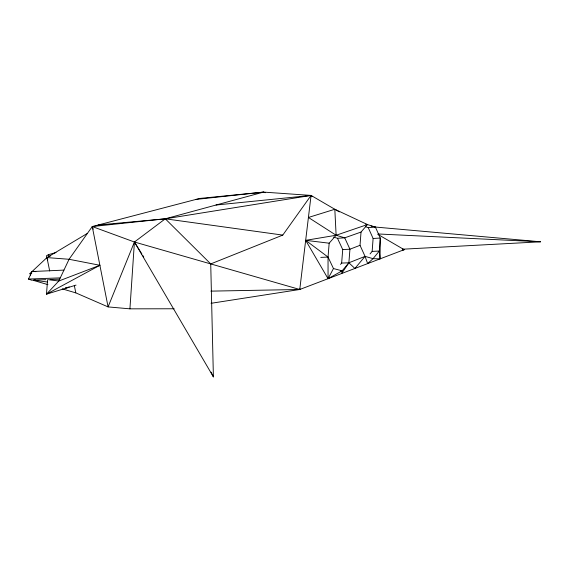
<?xml version="1.0" encoding="UTF-8"?>
<svg xmlns="http://www.w3.org/2000/svg" width="569" height="569" viewBox="0 0 569 569"><rect width="100%" height="100%" fill="white"/><g stroke="black" fill="none" stroke-linecap="round" stroke-linejoin="round"><path stroke-width="0.85" d="M340.518 264.414L341.649 263.084L348.882 262.786L365.049 256.37L373.065 258.66L380.049 258.867L380.284 238.048L375.412 227.109L367.453 224.556L334.821 209.271L308.419 217.472L336.123 235.253L344.707 237.828L361.031 232.067L367.453 224.556L365.76 224.25M62.277 288.881L75.798 292.871L108.082 306.904L129.924 308.839L134.426 242.01L165.295 218.809L263.568 192.102L311.065 195.423L339.337 211.903M370.056 253.923L372.147 251.398L373.115 238.475L368.235 227.607L365.846 226.846M373.115 238.475L380.284 238.048L379.324 251.043L373.065 258.66L367.652 263.596L365.049 256.37L360.021 245.324L361.031 232.067M47.618 279.592L46.48 294.173L76.026 285.112M341.649 263.084L342.716 249.571L337.481 238.276L333.569 237.117M337.481 238.276L344.707 237.828L349.942 249.201L348.882 262.786L342.111 270.837L328.057 278.696L328.043 257.06L329.167 243.191L336.123 235.253L367.453 224.556M211.071 303.298L299.771 289.486L311.065 195.423L216.021 205.025M334.821 209.271L336.123 235.253L305.674 240.346L328.043 257.06L333.462 268.547L342.111 270.837L341.67 273.504L348.882 262.786L354.9 268.461L365.049 256.37M31.978 280.311L28.45 279.052L32.099 271.541L63.948 270.104M333.462 268.547L328.057 278.696L305.674 240.346L329.167 243.191M98.217 224.997L165.295 218.809L210.729 263.916L282.772 235.097L311.065 195.423L312.31 196.639M30.434 275.09L29.958 273.483L46.957 257.586L87.441 233.354M56.032 252.558L48.365 254.663L46.381 255.865L47.768 259.898M49.681 270.979L46.957 257.586L69.062 259.279L99.881 265.282L46.48 294.173L58.785 281.029L69.062 259.279L92.256 226.554L199.683 198.453L263.568 192.102L265.225 192.713M69.262 286.925L65.627 288.042M360.021 245.324L349.942 249.201L342.716 249.571M99.881 265.282L58.785 281.029L48.472 279.699M210.943 291.129L299.771 289.486L404.146 249.677L377.816 234.328M50.648 255.922L48.948 256.391L48.365 254.663M402.404 249.983L404.146 249.677L402.425 249.322M299.771 289.486L134.426 242.01L108.082 306.904L92.256 226.554L165.295 218.809L311.065 195.423M195.956 199.427L263.568 192.102M368.235 227.607L375.412 227.109L371.095 226.049M402.525 249.215L540.55 241.804L374.331 226.953M402.375 249.763L404.146 249.677M372.147 251.398L379.324 251.043L380.049 258.867M320.788 257.401L328.043 257.06M28.45 279.052L60.271 277.885M45.897 279.649L33.848 280.076A8.77 7.205 87.6 0 0 35.029 279.592M50.2 279.5L59.695 279.166M340.497 270.894L342.111 270.837M65.769 287.772L67.498 287.729M129.924 308.839L174.171 308.768M29.958 273.483L31.729 273.561M378.122 233.966L540.55 241.804M33.614 280.147L47.654 282.039M165.295 218.809L282.772 235.097M32.703 280.161L47.91 284.642M135.507 243.411L134.426 242.01L92.256 226.554L93.195 229.222M403.535 249.322L403.869 249.784M141.887 254.009L134.426 242.01L213.396 376.898L210.729 263.916M142.826 255.509L143.758 257.01M211.113 372.133L213.396 376.898M299.856 288.789L300.119 289.351M74.347 285.631L75.798 292.871M32.099 271.541A8.763 7.184 88.4 0 1 35.819 271.69"/></g></svg>
